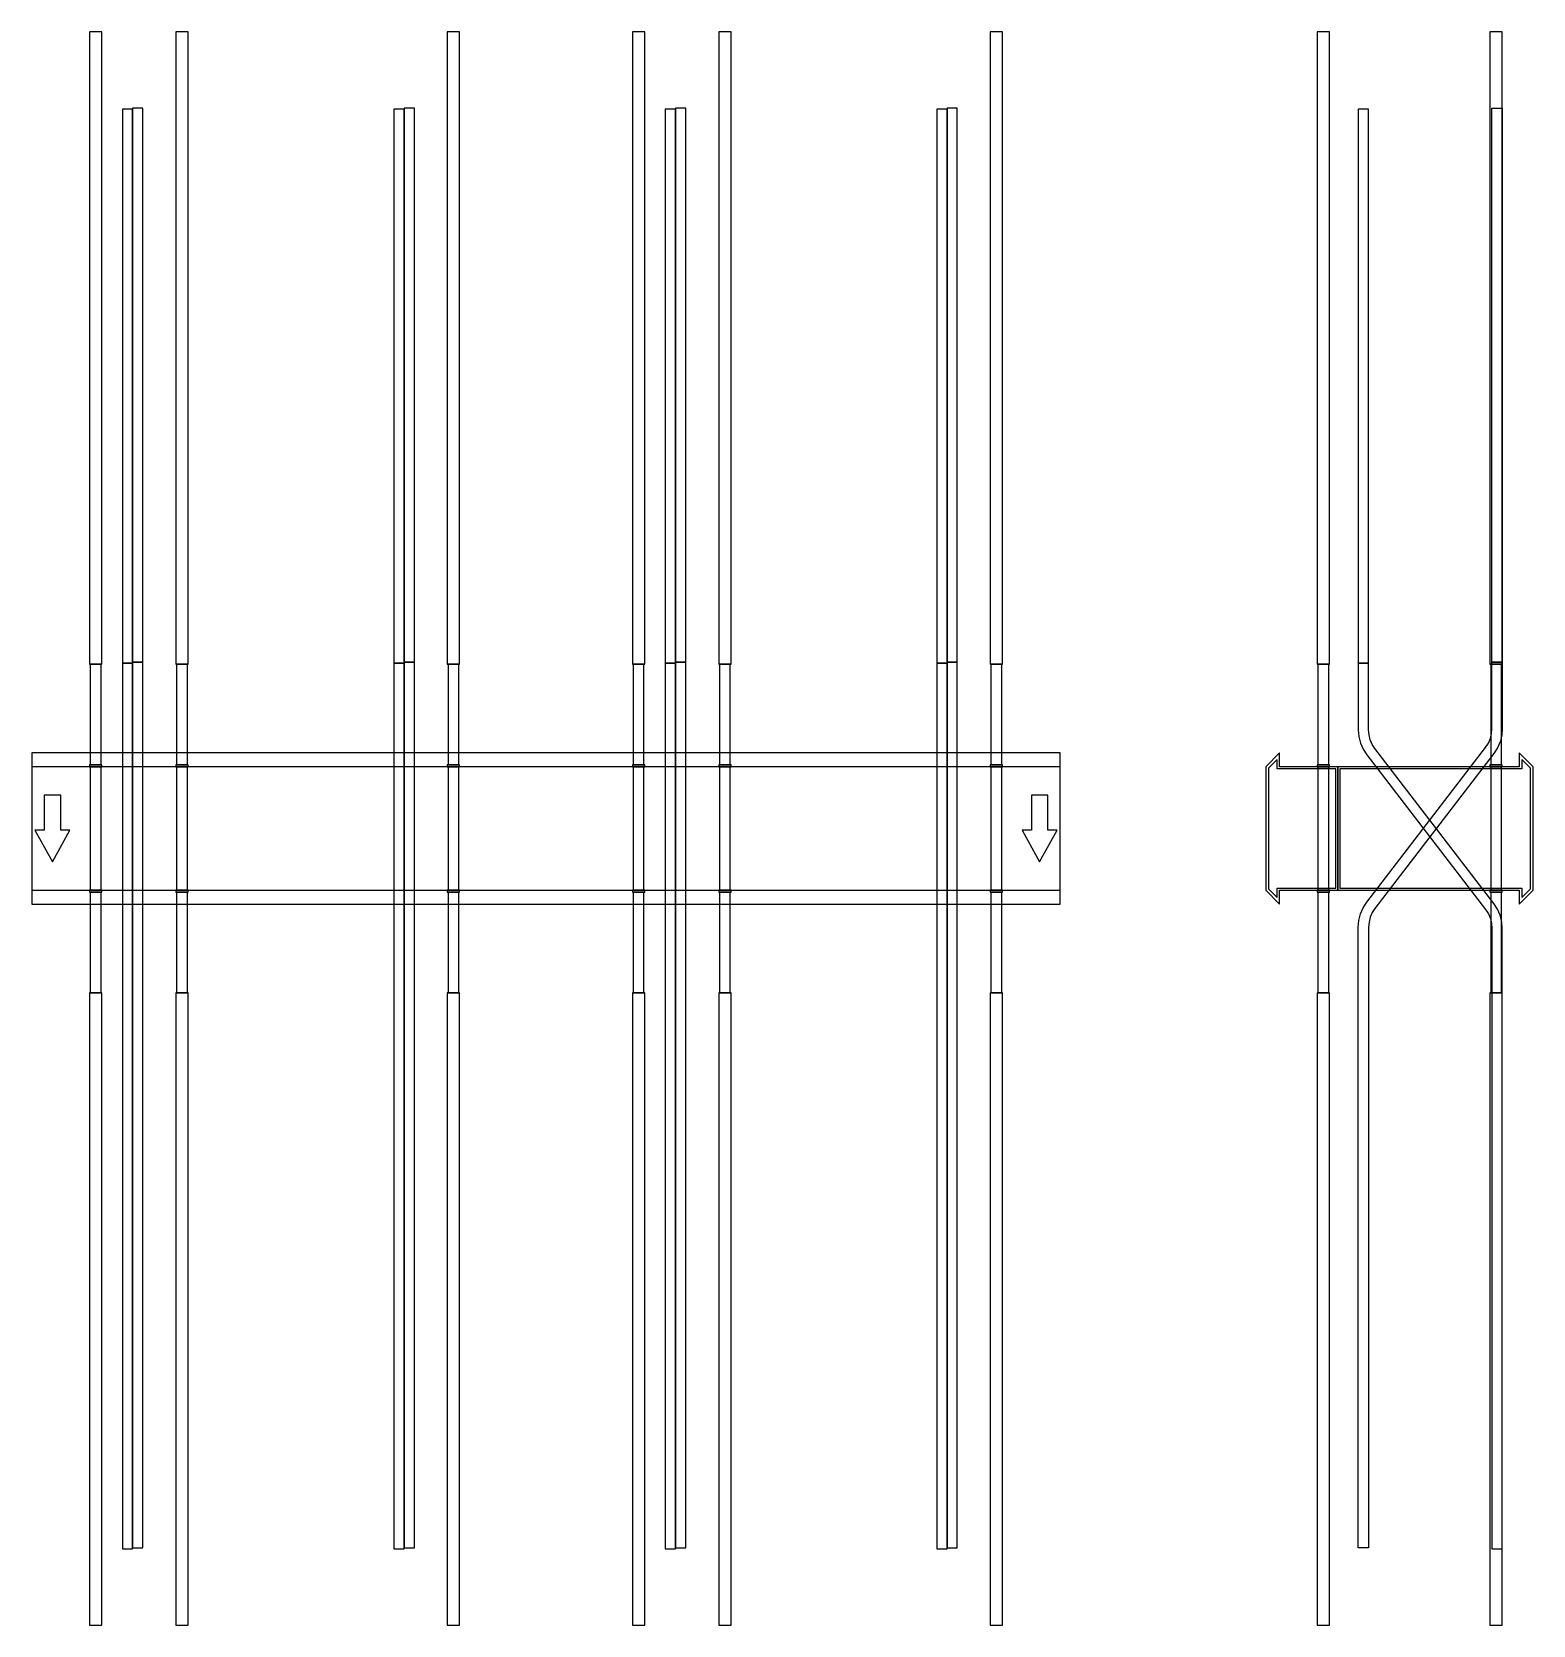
# Model space of a CAD drawing. Extents: x 0 to 1460, y -775 to 775.
import ezdxf

# ---------------------------------------------------------------- set-up
doc = ezdxf.new("R2010")
doc.units = 0
doc.layers.add('Halfen', color=7, linetype='CONTINUOUS')

msp = doc.modelspace()

# ---------------------------------------------------------------- linework, layer by layer
at = {"layer": 'Halfen', "color": 7}
for points in [[(68, 160), (68, 775), (56, 775), (56, 160)], [(152, 160), (152, 775), (140, 775), (140, 160)], [(416, 160), (416, 775), (404, 775), (404, 160)], [(596, 160), (596, 775), (584, 775), (584, 160)], [(680, 160), (680, 775), (668, 775), (668, 160)], [(944, 160), (944, 775), (932, 775), (932, 160)], [(1262, 160), (1262, 775), (1250, 775), (1250, 160)], [(1430, 160), (1430, 775), (1418, 775), (1418, 160)], [(98, 160.757), (98, 699.757), (88, 699.757), (88, 160.757)], [(108, 161.923), (108, 700.923), (98, 700.923), (98, 161.923)], [(362, 160.757), (362, 699.757), (352, 699.757), (352, 160.757)], [(372, 161.923), (372, 700.923), (362, 700.923), (362, 161.923)], [(626, 160.757), (626, 699.757), (616, 699.757), (616, 160.757)], [(636, 161.923), (636, 700.923), (626, 700.923), (626, 161.923)], [(890, 160.757), (890, 699.757), (880, 699.757), (880, 160.757)], [(900, 161.923), (900, 700.923), (890, 700.923), (890, 161.923)], [(1300, 160.757), (1300, 699.757), (1290, 699.757), (1290, 160.757)], [(1420, 161.923), (1420, 700.923), (1430, 700.923), (1430, 161.923)], [(67.25, 62), (67.25, 160), (56.75, 160), (56.75, 62)], [(98, -700.923), (98, 160.757), (88, 160.757), (88, -700.923)], [(108, -699.757), (108, 161.923), (98, 161.923), (98, -699.757)], [(151.25, 62), (151.25, 160), (140.75, 160), (140.75, 62)], [(362, -700.923), (362, 160.757), (352, 160.757), (352, -700.923)], [(372, -699.757), (372, 161.923), (362, 161.923), (362, -699.757)], [(415.25, 62), (415.25, 160), (404.75, 160), (404.75, 62)], [(595.25, 62), (595.25, 160), (584.75, 160), (584.75, 62)], [(626, -700.923), (626, 160.757), (616, 160.757), (616, -700.923)], [(636, -699.757), (636, 161.923), (626, 161.923), (626, -699.757)], [(679.25, 62), (679.25, 160), (668.75, 160), (668.75, 62)], [(890, -700.923), (890, 160.757), (880, 160.757), (880, -700.923)], [(900, -699.757), (900, 161.923), (890, 161.923), (890, -699.757)], [(943.25, 62), (943.25, 160), (932.75, 160), (932.75, 62)], [(1261.25, 62), (1261.25, 160), (1250.75, 160), (1250.75, 62)], [(1290, -699.757), (1290, -96.007), (1290.534, -89.492), (1292.123, -83.15), (1294.723, -77.152), (1298.266, -71.657), (1413.801, 78.911), (1416.458, 83.032), (1418.408, 87.53), (1419.599, 92.287), (1420, 97.174), (1420, 161.923), (1430, 161.923), (1430, 97.174), (1429.466, 90.658), (1427.877, 84.316), (1425.277, 78.318), (1421.734, 72.823), (1306.199, -77.745), (1303.542, -81.866), (1301.592, -86.364), (1300.401, -91.121), (1300, -96.007), (1300, -699.757)], [(1430, -700.923), (1430, -97.174), (1429.466, -90.658), (1427.877, -84.316), (1425.277, -78.318), (1421.734, -72.823), (1306.199, 77.745), (1303.542, 81.865), (1301.592, 86.364), (1300.401, 91.121), (1300, 96.007), (1300, 160.757), (1290, 160.757), (1290, 96.007), (1290.534, 89.492), (1292.123, 83.15), (1294.723, 77.152), (1298.266, 71.657), (1413.801, -78.911), (1416.458, -83.032), (1418.408, -87.531), (1419.599, -92.287), (1420, -97.174), (1420, -700.923)], [(1429.25, 62), (1429.25, 160), (1418.75, 160), (1418.75, 62)], [(0, -73.5), (1000, -73.5), (1000, 73.5), (0, 73.5)], [(68, 60), (68, 62), (56, 62), (56, 60)], [(152, 60), (152, 62), (140, 62), (140, 60)], [(416, 60), (416, 62), (404, 62), (404, 60)], [(596, 60), (596, 62), (584, 62), (584, 60)], [(680, 60), (680, 62), (668, 62), (668, 60)], [(944, 60), (944, 62), (932, 62), (932, 60)], [(1270, -60), (1270, 60), (1213.5, 60), (1213.5, 73.5), (1200, 60), (1200, -60), (1213.5, -73.5), (1213.5, -60)], [(1268, -58), (1268, 58), (1211, 58), (1211, 67.25), (1202.5, 58.75), (1202.5, -58.75), (1211, -67.25), (1211, -58)], [(1262, 60), (1262, 62), (1250, 62), (1250, 60)], [(1460, -60), (1460, 60), (1446.5, 73.5), (1446.5, 60), (1270, 60), (1270, -60), (1446.5, -60), (1446.5, -73.5)], [(1457.5, -58.75), (1457.5, 58.75), (1449, 67.25), (1449, 58), (1272, 58), (1272, -58), (1449, -58), (1449, -67.25)], [(1430, 60), (1430, 62), (1418, 62), (1418, 60)], [(0, -60), (1000, -60), (1000, 60), (0, 60)], [(67.25, -60), (67.25, 60), (56.75, 60), (56.75, -60)], [(151.25, -60), (151.25, 60), (140.75, 60), (140.75, -60)], [(415.25, -60), (415.25, 60), (404.75, 60), (404.75, -60)], [(595.25, -60), (595.25, 60), (584.75, 60), (584.75, -60)], [(679.25, -60), (679.25, 60), (668.75, 60), (668.75, -60)], [(943.25, -60), (943.25, 60), (932.75, 60), (932.75, -60)], [(1261.25, -60), (1261.25, 60), (1250.75, 60), (1250.75, -60)], [(1429.25, -60), (1429.25, 60), (1418.75, 60), (1418.75, -60)], [(20, -32.5), (37, -1.5), (28, -1.5), (28, 32.5), (12, 32.5), (12, -1.5), (3, -1.5)], [(980, -32.5), (997, -1.5), (988, -1.5), (988, 32.5), (972, 32.5), (972, -1.5), (963, -1.5)], [(68, -62), (68, -60), (56, -60), (56, -62)], [(67.25, -160), (67.25, -62), (56.75, -62), (56.75, -160)], [(152, -62), (152, -60), (140, -60), (140, -62)], [(151.25, -160), (151.25, -62), (140.75, -62), (140.75, -160)], [(416, -62), (416, -60), (404, -60), (404, -62)], [(415.25, -160), (415.25, -62), (404.75, -62), (404.75, -160)], [(596, -62), (596, -60), (584, -60), (584, -62)], [(595.25, -160), (595.25, -62), (584.75, -62), (584.75, -160)], [(680, -62), (680, -60), (668, -60), (668, -62)], [(679.25, -160), (679.25, -62), (668.75, -62), (668.75, -160)], [(944, -62), (944, -60), (932, -60), (932, -62)], [(943.25, -160), (943.25, -62), (932.75, -62), (932.75, -160)], [(1262, -62), (1262, -60), (1250, -60), (1250, -62)], [(1261.25, -160), (1261.25, -62), (1250.75, -62), (1250.75, -160)], [(1430, -62), (1430, -60), (1418, -60), (1418, -62)], [(1429.25, -160), (1429.25, -62), (1418.75, -62), (1418.75, -160)], [(68, -775), (68, -160), (56, -160), (56, -775)], [(152, -775), (152, -160), (140, -160), (140, -775)], [(416, -775), (416, -160), (404, -160), (404, -775)], [(596, -775), (596, -160), (584, -160), (584, -775)], [(680, -775), (680, -160), (668, -160), (668, -775)], [(944, -775), (944, -160), (932, -160), (932, -775)], [(1262, -775), (1262, -160), (1250, -160), (1250, -775)], [(1430, -775), (1430, -160), (1418, -160), (1418, -775)]]:
    msp.add_lwpolyline(points, close=True, dxfattribs=at)

doc.saveas('drawing.dxf')
